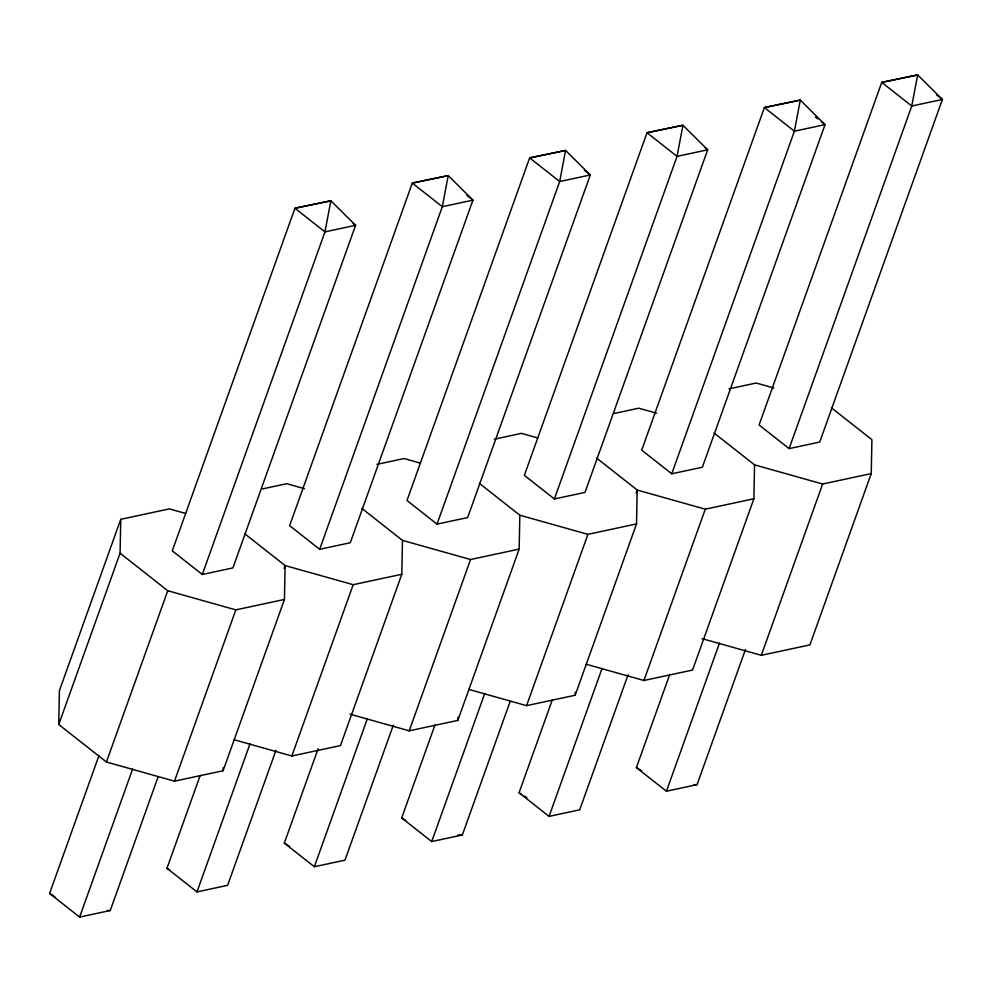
<?xml version="1.0" encoding="UTF-8"?>
<svg xmlns="http://www.w3.org/2000/svg" width="992" height="992" viewBox="0 0 992 992"><rect width="100%" height="100%" fill="white"/><g stroke="black" fill="none" stroke-linecap="round" stroke-linejoin="round"><path stroke-width="1.49" d="M244.59 533.659L285.113 565.552L284.444 599.441L223.101 770.747L174.493 781.163L106.417 762.017L58.751 724.507L59.421 690.606L120.751 519.312L169.359 508.884L185.64 513.459M58.751 724.507L120.082 553.201L120.751 519.312M223.101 770.747L223.163 767.659M234.137 739.759L291.859 755.991L340.467 745.575L401.797 574.269L402.467 540.38L361.956 508.487M350.015 714.166L409.212 730.831L457.833 720.403L457.895 717.315M457.833 720.403L519.163 549.097L519.833 515.208L479.322 483.315M468.856 689.415L526.578 705.659L575.186 695.231L575.248 692.143M575.186 695.231L636.529 523.925L637.199 490.036L596.676 458.143M586.222 664.243L643.944 680.487L692.552 670.059L753.883 498.765L754.552 464.864L714.042 432.983M702.1 638.662L761.298 655.315L809.918 644.887L871.249 473.593L871.918 439.692L831.408 407.811M158.075 776.947L110.261 910.507L79.633 917.079L49.6 893.445L98.977 755.532M106.417 762.017L167.747 590.724L120.082 553.201M79.633 917.079L132.643 768.998M202.294 574.48L324.967 231.88L330.844 200.781L294.934 208.246L172.273 550.845L202.294 574.48L232.922 567.908L355.595 225.308L330.844 200.781L294.934 208.246L324.967 231.88L355.595 225.308L353.189 223.423M174.493 781.163L235.823 609.869L284.444 599.441M275.962 750.324L227.614 885.335L196.986 891.907L166.966 868.273L200.223 775.36M284.072 568.453L285.113 565.552L353.189 584.697L401.797 574.269M196.986 891.907L250.009 743.826M319.66 549.308L442.32 206.708L448.21 175.609L412.3 183.074L289.627 525.673L319.66 549.308L350.288 542.736L472.948 200.136L448.21 175.609L412.3 183.074L442.32 206.708L472.948 200.136L466.947 195.412M291.859 755.991L353.189 584.697M393.316 725.152L344.98 860.163L314.352 866.735L284.32 843.101L318.11 748.737M314.352 866.735L367.375 718.654M437.026 524.136L559.686 181.536L565.576 150.437L529.654 157.902L406.993 500.501L437.026 524.136L467.641 517.564L590.314 174.964L565.576 150.437L529.654 157.902L559.686 181.536L590.314 174.964L584.313 170.24M409.212 730.831L470.555 559.525L519.163 549.097M510.161 701.431L462.346 834.991L431.718 841.563L401.686 817.929L434.955 725.016M431.718 841.563L484.728 693.495M554.379 498.964L677.052 156.364L682.93 125.265L647.02 132.73L524.359 475.329L554.379 498.964L585.007 492.392L707.68 149.804L682.93 125.265L647.02 132.73L677.052 156.364L707.68 149.804L705.275 147.907M526.578 705.659L587.909 534.353L636.529 523.925M628.048 674.808L579.7 809.819L549.072 816.391L519.052 792.757L552.308 699.844M636.157 492.937L637.199 490.036L705.275 509.181L753.883 498.765M549.072 816.391L602.094 668.323M671.745 473.792L794.406 131.192L800.296 100.093L764.386 107.558L641.712 450.157L671.745 473.792L702.373 467.22L825.034 124.632L800.296 100.093L764.386 107.558L794.406 131.192L825.034 124.632L821.438 121.793M643.944 680.487L705.275 509.181M745.401 649.648L697.066 784.647L666.438 791.219L636.405 767.585L669.674 674.672M666.438 791.219L719.46 643.151M789.111 448.62L911.772 106.02L917.65 74.921L881.739 82.398L759.078 424.985L789.111 448.62L819.727 442.048L942.4 99.46L917.65 74.921L881.739 82.398L911.772 106.02L942.4 99.46L936.398 94.736M761.298 655.315L822.641 484.009L871.249 473.593M262.421 488.92L286.725 483.712L304.482 488.709M376.923 464.368L404.091 458.54L420.372 463.115M494.289 439.196L521.445 433.368L537.726 437.956M614.507 413.416L638.811 408.196L656.568 413.193M729.008 388.852L756.177 383.024L773.934 388.021M694.053 784.647L697.066 784.647M457.82 834.991L462.346 834.991M107.235 910.507L110.261 910.507M754.552 464.864L822.641 484.009M519.833 515.208L587.909 534.353M402.467 540.38L470.555 559.525M167.747 590.724L235.823 609.869M636.405 767.585L641.638 770.834M519.052 792.757L521.668 794.381M524.284 796.006L526.901 797.63M401.686 817.929L405.616 820.372M284.32 843.101L289.552 846.35M166.966 868.273L169.582 869.897M49.6 893.445L54.833 896.694M815.424 117.068L817.83 118.953"/></g></svg>
